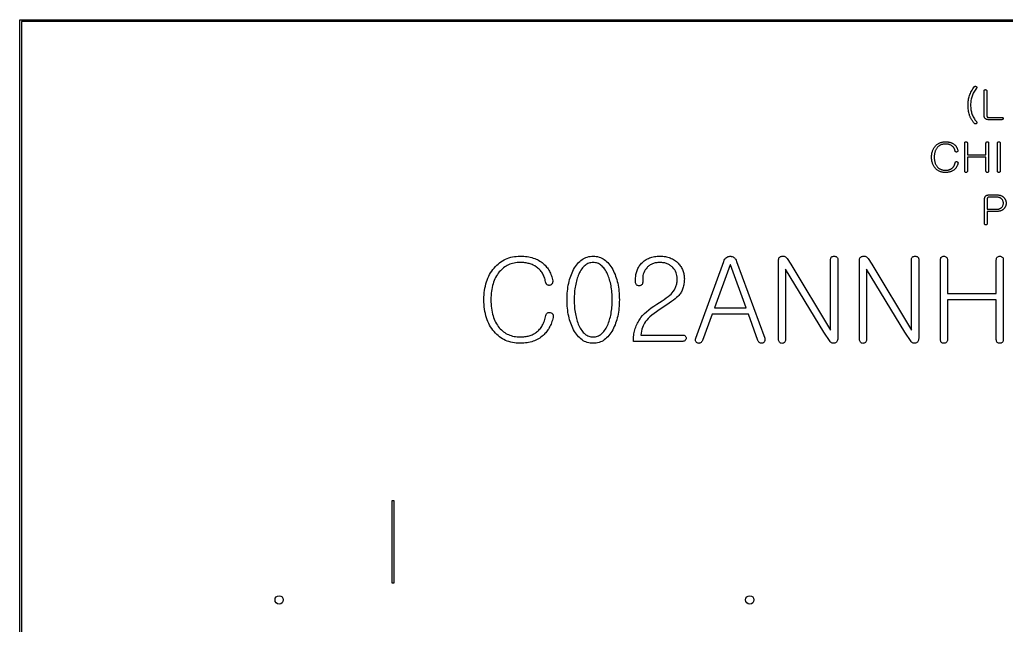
# Model space of a CAD drawing. Extents: x -145 to 145, y -175 to 185.
# Drawn here: x -145.1 to -25.9, y 111.9 to 185.1 of the extents above; entities that cross this region are included whole.
import ezdxf

# ---------------------------------------------------------------- set-up
doc = ezdxf.new("R2010")
doc.units = 0
doc.layers.add('screen_exp-1p', color=7, linetype='CONTINUOUS')

msp = doc.modelspace()

# ---------------------------------------------------------------- linework, layer by layer
at = {"layer": 'screen_exp-1p'}
for points in [[(-145.1, 185.1), (145.1, 185.1), (145.1, -175.1), (-145.1, -175.1), (-145.1, 185.1)], [(-144.9, 0.1), (-134.9, 0.1), (-134.9, -0.1), (-144.9, -0.1), (-144.9, -174.9), (144.9, -174.9), (144.9, -0.1), (134.9, -0.1), (134.9, 0.1), (144.9, 0.1), (144.9, 184.9), (-144.9, 184.9), (-144.9, 0.1)], [(-29.738482, 176.998042), (-29.716027, 177.02363), (-29.690317, 177.042595), (-29.661353, 177.054937), (-29.64565, 177.058625), (-29.629134, 177.060657), (-29.598543, 177.060958), (-29.569254, 177.057044), (-29.541266, 177.048917), (-29.51458, 177.036574), (-29.48887, 177.018512), (-29.469018, 176.998042), (-29.455024, 176.975164), (-29.446888, 176.949877), (-29.443878, 176.935352), (-29.442658, 176.920677), (-29.443227, 176.905851), (-29.445587, 176.890875), (-29.455675, 176.860471), (-29.472923, 176.829465), (-29.563314, 176.70273), (-29.647034, 176.577802), (-29.724081, 176.45468), (-29.794458, 176.333365), (-29.858162, 176.213855), (-29.915196, 176.096152), (-29.965557, 175.980255), (-30.009248, 175.866164), (-30.049521, 175.744096), (-30.084424, 175.618716), (-30.113958, 175.490025), (-30.138122, 175.358023), (-30.156916, 175.222709), (-30.17034, 175.084084), (-30.178395, 174.942148), (-30.18108, 174.7969), (-30.178639, 174.646234), (-30.171317, 174.500083), (-30.159113, 174.358448), (-30.142027, 174.221328), (-30.12006, 174.088723), (-30.093211, 173.960634), (-30.061481, 173.837061), (-30.024869, 173.718003), (-29.979877, 173.596085), (-29.928213, 173.475974), (-29.869878, 173.357668), (-29.804872, 173.241169), (-29.733194, 173.126476), (-29.654844, 173.013589), (-29.569823, 172.902509), (-29.478131, 172.793234), (-29.455675, 172.763432), (-29.44038, 172.731824), (-29.435417, 172.715342), (-29.432244, 172.698409), (-29.43086, 172.681025), (-29.431267, 172.663189), (-29.4368, 172.633086), (-29.44819, 172.605391), (-29.465438, 172.580104), (-29.488545, 172.557226), (-29.515556, 172.538562), (-29.54452, 172.525918), (-29.575437, 172.519296), (-29.591628, 172.518242), (-29.608306, 172.518694), (-29.626287, 172.520801), (-29.643779, 172.524714), (-29.660783, 172.530434), (-29.677299, 172.53796), (-29.708867, 172.55843), (-29.738482, 172.586125), (-29.787786, 172.640367), (-29.835463, 172.695926), (-29.881513, 172.752802), (-29.925935, 172.810995), (-29.968731, 172.870505), (-30.009899, 172.931333), (-30.049439, 172.993477), (-30.087353, 173.056938), (-30.12364, 173.121716), (-30.158299, 173.187811), (-30.191331, 173.255224), (-30.222736, 173.323953), (-30.252514, 173.393999), (-30.280664, 173.465362), (-30.307188, 173.538043), (-30.332084, 173.61204), (-30.371136, 173.747504), (-30.404982, 173.886581), (-30.433621, 174.02927), (-30.457052, 174.175571), (-30.475277, 174.325485), (-30.488295, 174.479011), (-30.496105, 174.636149), (-30.498709, 174.7969), (-30.495942, 174.94734), (-30.487644, 175.095222), (-30.473813, 175.240545), (-30.454449, 175.383309), (-30.429553, 175.523515), (-30.399124, 175.661161), (-30.363163, 175.796249), (-30.32167, 175.928778), (-30.272691, 176.06349), (-30.216878, 176.197901), (-30.154231, 176.33201), (-30.08475, 176.465819), (-30.008434, 176.599326), (-29.925284, 176.732532), (-29.8353, 176.865438), (-29.738482, 176.998042)], [(-28.555986, 176.492309), (-28.553057, 176.528734), (-28.54427, 176.560944), (-28.529625, 176.58894), (-28.509123, 176.612722), (-28.484389, 176.62958), (-28.457052, 176.641621), (-28.427112, 176.648846), (-28.394568, 176.651254), (-28.364302, 176.648846), (-28.335989, 176.641621), (-28.309628, 176.62958), (-28.28522, 176.612722), (-28.26244, 176.58894), (-28.246168, 176.560944), (-28.240472, 176.545366), (-28.236404, 176.528734), (-28.233964, 176.511049), (-28.23315, 176.492309), (-28.23315, 173.506077), (-28.232336, 173.484854), (-28.229896, 173.464535), (-28.225828, 173.445118), (-28.220132, 173.426605), (-28.203861, 173.392287), (-28.18108, 173.361582), (-28.164645, 173.345778), (-28.146583, 173.332081), (-28.126894, 173.320491), (-28.105578, 173.311008), (-28.082634, 173.303633), (-28.058064, 173.298365), (-28.031866, 173.295204), (-28.004041, 173.294151), (-26.400275, 173.294151), (-26.363175, 173.291742), (-26.32998, 173.284518), (-26.300691, 173.272476), (-26.275306, 173.255619), (-26.257082, 173.235149), (-26.244064, 173.21227), (-26.236254, 173.186984), (-26.23365, 173.159289), (-26.236254, 173.133701), (-26.244064, 173.109919), (-26.257082, 173.087944), (-26.275306, 173.067775), (-26.300691, 173.04881), (-26.32998, 173.035264), (-26.363175, 173.027136), (-26.400275, 173.024426), (-28.061318, 173.024426), (-28.119572, 173.026684), (-28.174571, 173.033457), (-28.226316, 173.044746), (-28.274806, 173.06055), (-28.320042, 173.08087), (-28.362024, 173.105705), (-28.400751, 173.135056), (-28.436224, 173.168922), (-28.464293, 173.202336), (-28.48862, 173.237557), (-28.509204, 173.274584), (-28.526046, 173.313417), (-28.539145, 173.354056), (-28.548501, 173.396501), (-28.554115, 173.440753), (-28.555986, 173.486811), (-28.555986, 176.492309)], [(-33.228418, 170.351254), (-33.146163, 170.350031), (-33.066024, 170.346362), (-32.988, 170.340247), (-32.912091, 170.331687), (-32.838297, 170.32068), (-32.766619, 170.307228), (-32.697057, 170.29133), (-32.629609, 170.272986), (-32.564277, 170.252196), (-32.501061, 170.22896), (-32.43996, 170.203278), (-32.380974, 170.175151), (-32.324103, 170.144577), (-32.269348, 170.111558), (-32.216708, 170.076092), (-32.166184, 170.038181), (-32.124832, 170.00313), (-32.085393, 169.966611), (-32.047866, 169.928625), (-32.012251, 169.889171), (-31.978547, 169.848249), (-31.946756, 169.80586), (-31.916877, 169.762004), (-31.888909, 169.71668), (-31.862854, 169.669888), (-31.83871, 169.621629), (-31.816479, 169.571902), (-31.796159, 169.520708), (-31.777751, 169.468046), (-31.761256, 169.413917), (-31.746672, 169.35832), (-31.734, 169.301256), (-31.73221, 169.284549), (-31.732047, 169.268143), (-31.736604, 169.236233), (-31.747668, 169.205528), (-31.765242, 169.176027), (-31.785419, 169.154052), (-31.809502, 169.136291), (-31.83749, 169.122744), (-31.869383, 169.113412), (-31.899974, 169.109198), (-31.914782, 169.109349), (-31.929264, 169.111004), (-31.957251, 169.118831), (-31.983938, 169.132678), (-31.998826, 169.143064), (-32.012251, 169.154955), (-32.024211, 169.168351), (-32.034706, 169.183252), (-32.043737, 169.199658), (-32.051303, 169.217569), (-32.062043, 169.257908), (-32.074044, 169.309478), (-32.087915, 169.35943), (-32.103659, 169.407765), (-32.121273, 169.454481), (-32.140759, 169.499579), (-32.162116, 169.54306), (-32.185344, 169.584922), (-32.210443, 169.625166), (-32.237414, 169.663792), (-32.266256, 169.7008), (-32.29697, 169.73619), (-32.329554, 169.769962), (-32.36401, 169.802116), (-32.400337, 169.832652), (-32.438536, 169.86157), (-32.478605, 169.88887), (-32.555246, 169.934024), (-32.636769, 169.973158), (-32.679361, 169.990468), (-32.723173, 170.006272), (-32.768206, 170.020571), (-32.814459, 170.033365), (-32.861932, 170.044653), (-32.910626, 170.054437), (-32.960541, 170.062715), (-33.011675, 170.069488), (-33.06403, 170.074757), (-33.117606, 170.078519), (-33.172402, 170.080777), (-33.228418, 170.08153), (-33.301744, 170.079968), (-33.37332, 170.075283), (-33.443147, 170.067475), (-33.511225, 170.056544), (-33.577554, 170.04249), (-33.642133, 170.025312), (-33.704963, 170.005011), (-33.766044, 169.981587), (-33.825376, 169.95504), (-33.882958, 169.92537), (-33.938791, 169.892576), (-33.992875, 169.856659), (-34.04521, 169.817619), (-34.095796, 169.775456), (-34.144632, 169.73017), (-34.191719, 169.68176), (-34.238379, 169.626897), (-34.282028, 169.569475), (-34.322667, 169.509495), (-34.360296, 169.446955), (-34.394915, 169.381857), (-34.426523, 169.3142), (-34.455121, 169.243985), (-34.480709, 169.17121), (-34.503286, 169.095877), (-34.522853, 169.017985), (-34.53941, 168.937535), (-34.552957, 168.854525), (-34.563493, 168.768957), (-34.571018, 168.68083), (-34.575534, 168.590144), (-34.577039, 168.4969), (-34.575534, 168.40136), (-34.571018, 168.308605), (-34.563493, 168.218634), (-34.552957, 168.131448), (-34.53941, 168.047046), (-34.522853, 167.965429), (-34.503286, 167.886596), (-34.480709, 167.810548), (-34.455121, 167.737285), (-34.426523, 167.666806), (-34.394915, 167.599111), (-34.360296, 167.534201), (-34.322667, 167.472076), (-34.282028, 167.412735), (-34.238379, 167.356179), (-34.191719, 167.302407), (-34.145852, 167.255164), (-34.098074, 167.210969), (-34.048383, 167.169821), (-33.996781, 167.131722), (-33.943266, 167.096671), (-33.88784, 167.064667), (-33.830501, 167.035712), (-33.771251, 167.009804), (-33.710089, 166.986945), (-33.647014, 166.967133), (-33.582028, 166.950369), (-33.51513, 166.936654), (-33.44632, 166.925986), (-33.375598, 166.918366), (-33.302964, 166.913794), (-33.228418, 166.91227), (-33.171812, 166.913042), (-33.116548, 166.915356), (-33.062627, 166.919213), (-33.010048, 166.924612), (-32.958812, 166.931555), (-32.908918, 166.94004), (-32.860366, 166.950068), (-32.813157, 166.961639), (-32.767291, 166.974753), (-32.722766, 166.989409), (-32.679585, 167.005609), (-32.637745, 167.023351), (-32.597249, 167.042636), (-32.558094, 167.063463), (-32.520282, 167.085834), (-32.483813, 167.109747), (-32.444272, 167.139079), (-32.406358, 167.17048), (-32.370071, 167.203951), (-32.335412, 167.239491), (-32.30238, 167.277102), (-32.270975, 167.316781), (-32.241197, 167.358531), (-32.213047, 167.402349), (-32.186524, 167.448238), (-32.161627, 167.496196), (-32.138359, 167.546224), (-32.116717, 167.598321), (-32.096702, 167.652488), (-32.078315, 167.708724), (-32.061555, 167.76703), (-32.046422, 167.827406), (-32.035682, 167.863229), (-32.019085, 167.893633), (-31.99663, 167.918618), (-31.968316, 167.938185), (-31.939027, 167.949926), (-31.908436, 167.956247), (-31.876543, 167.95715), (-31.843348, 167.952635), (-31.809177, 167.943002), (-31.779562, 167.928552), (-31.754503, 167.909286), (-31.734, 167.885204), (-31.724562, 167.870303), (-31.717077, 167.854499), (-31.711545, 167.837791), (-31.707965, 167.820181), (-31.706338, 167.801668), (-31.706663, 167.782251), (-31.708941, 167.761932), (-31.713172, 167.740709), (-31.729607, 167.681293), (-31.747668, 167.623457), (-31.767358, 167.567202), (-31.788674, 167.512527), (-31.811617, 167.459433), (-31.836188, 167.407919), (-31.862386, 167.357985), (-31.890211, 167.309632), (-31.919663, 167.262859), (-31.950743, 167.217667), (-31.983449, 167.174055), (-32.017783, 167.132023), (-32.053744, 167.091572), (-32.091333, 167.052701), (-32.130548, 167.015411), (-32.171391, 166.979701), (-32.221895, 166.938874), (-32.274474, 166.90068), (-32.329127, 166.865121), (-32.385855, 166.832196), (-32.444658, 166.801904), (-32.505536, 166.774247), (-32.568488, 166.749224), (-32.633515, 166.726835), (-32.700616, 166.70708), (-32.769792, 166.689958), (-32.841043, 166.675471), (-32.914369, 166.663618), (-32.989769, 166.654399), (-33.067244, 166.647814), (-33.146794, 166.643863), (-33.228418, 166.642546), (-33.320985, 166.644484), (-33.411234, 166.650297), (-33.499163, 166.659987), (-33.584774, 166.673552), (-33.668066, 166.690993), (-33.74904, 166.71231), (-33.827694, 166.737503), (-33.90403, 166.766571), (-33.978047, 166.799515), (-34.049746, 166.836335), (-34.119125, 166.877031), (-34.186186, 166.921602), (-34.250928, 166.970049), (-34.313352, 167.022372), (-34.373456, 167.078571), (-34.431242, 167.138646), (-34.487991, 167.202653), (-34.541078, 167.269444), (-34.590504, 167.33902), (-34.636269, 167.41138), (-34.678373, 167.486525), (-34.716815, 167.564455), (-34.751597, 167.645169), (-34.782717, 167.728668), (-34.810176, 167.814951), (-34.833974, 167.904018), (-34.85411, 167.995871), (-34.870585, 168.090507), (-34.8834, 168.187929), (-34.892553, 168.288135), (-34.898044, 168.391125), (-34.899875, 168.4969), (-34.898044, 168.60038), (-34.892553, 168.7013), (-34.8834, 168.799662), (-34.870585, 168.895466), (-34.85411, 168.98871), (-34.833974, 169.079396), (-34.810176, 169.167523), (-34.782717, 169.253091), (-34.751597, 169.3361), (-34.716815, 169.416551), (-34.678373, 169.494443), (-34.636269, 169.569776), (-34.590504, 169.642551), (-34.541078, 169.712766), (-34.487991, 169.780423), (-34.431242, 169.845521), (-34.372846, 169.906762), (-34.312213, 169.964052), (-34.249342, 170.017391), (-34.184234, 170.066779), (-34.116888, 170.112216), (-34.047305, 170.153702), (-33.975485, 170.191237), (-33.901427, 170.224821), (-33.825132, 170.254453), (-33.746599, 170.280135), (-33.665829, 170.301866), (-33.582822, 170.319646), (-33.497577, 170.333474), (-33.410095, 170.343352), (-33.320375, 170.349278), (-33.228418, 170.351254)], [(-30.900043, 170.192309), (-30.897114, 170.228734), (-30.888327, 170.260944), (-30.873682, 170.28894), (-30.85318, 170.312722), (-30.828446, 170.32958), (-30.801109, 170.341621), (-30.771169, 170.348846), (-30.738625, 170.351254), (-30.708359, 170.348846), (-30.680046, 170.341621), (-30.653685, 170.32958), (-30.629277, 170.312722), (-30.606497, 170.28894), (-30.590225, 170.260944), (-30.584529, 170.245366), (-30.580461, 170.228734), (-30.578021, 170.211049), (-30.577207, 170.192309), (-30.577207, 168.761808), (-28.32777, 168.761808), (-28.32777, 170.192309), (-28.324841, 170.228734), (-28.316054, 170.260944), (-28.301409, 170.28894), (-28.280906, 170.312722), (-28.256173, 170.32958), (-28.228836, 170.341621), (-28.198896, 170.348846), (-28.166352, 170.351254), (-28.136086, 170.348846), (-28.107772, 170.341621), (-28.081412, 170.32958), (-28.057004, 170.312722), (-28.034223, 170.28894), (-28.017951, 170.260944), (-28.012256, 170.245366), (-28.008188, 170.228734), (-28.005747, 170.211049), (-28.004934, 170.192309), (-28.004934, 166.796674), (-28.005747, 166.779064), (-28.008188, 166.762356), (-28.017951, 166.731651), (-28.034223, 166.704558), (-28.057004, 166.681078), (-28.081412, 166.66422), (-28.107772, 166.652179), (-28.136086, 166.644954), (-28.166352, 166.642546), (-28.198896, 166.644954), (-28.228836, 166.652179), (-28.256173, 166.66422), (-28.280906, 166.681078), (-28.301409, 166.704558), (-28.316054, 166.731651), (-28.324841, 166.762356), (-28.32777, 166.796674), (-28.32777, 168.492083), (-30.577207, 168.492083), (-30.577207, 166.796674), (-30.578021, 166.779064), (-30.580461, 166.762356), (-30.590225, 166.731651), (-30.606497, 166.704558), (-30.629277, 166.681078), (-30.653685, 166.66422), (-30.680046, 166.652179), (-30.708359, 166.644954), (-30.738625, 166.642546), (-30.771169, 166.644954), (-30.801109, 166.652179), (-30.828446, 166.66422), (-30.85318, 166.681078), (-30.873682, 166.704558), (-30.888327, 166.731651), (-30.897114, 166.762356), (-30.900043, 166.796674), (-30.900043, 170.192309)], [(-26.941559, 170.192309), (-26.93863, 170.228734), (-26.929843, 170.260944), (-26.915198, 170.28894), (-26.894695, 170.312722), (-26.869962, 170.32958), (-26.842625, 170.341621), (-26.812685, 170.348846), (-26.780141, 170.351254), (-26.749875, 170.348846), (-26.721562, 170.341621), (-26.695201, 170.32958), (-26.670793, 170.312722), (-26.648012, 170.28894), (-26.63174, 170.260944), (-26.626045, 170.245366), (-26.621977, 170.228734), (-26.619536, 170.211049), (-26.618723, 170.192309), (-26.618723, 166.796674), (-26.619536, 166.779064), (-26.621977, 166.762356), (-26.63174, 166.731651), (-26.648012, 166.704558), (-26.670793, 166.681078), (-26.695201, 166.66422), (-26.721562, 166.652179), (-26.749875, 166.644954), (-26.780141, 166.642546), (-26.812685, 166.644954), (-26.842625, 166.652179), (-26.869962, 166.66422), (-26.894695, 166.681078), (-26.915198, 166.704558), (-26.929843, 166.731651), (-26.93863, 166.762356), (-26.941559, 166.796674), (-26.941559, 170.192309)], [(-26.969133, 163.928954), (-26.906811, 163.92775), (-26.846117, 163.924138), (-26.787049, 163.918117), (-26.729609, 163.909688), (-26.673797, 163.898851), (-26.619611, 163.885606), (-26.567052, 163.869952), (-26.516121, 163.85189), (-26.466817, 163.83142), (-26.41914, 163.808542), (-26.37309, 163.783255), (-26.328668, 163.75556), (-26.285873, 163.725457), (-26.244705, 163.692946), (-26.205164, 163.658026), (-26.16725, 163.620698), (-26.134462, 163.58527), (-26.103789, 163.548827), (-26.075232, 163.511367), (-26.04879, 163.472892), (-26.024463, 163.4334), (-26.002252, 163.392893), (-25.982156, 163.351369), (-25.964176, 163.308829), (-25.948311, 163.265274), (-25.934561, 163.220703), (-25.922926, 163.175115), (-25.913407, 163.128512), (-25.906003, 163.080892), (-25.900715, 163.032257), (-25.897542, 162.982605), (-25.896484, 162.931938), (-25.897542, 162.882437), (-25.900715, 162.833877), (-25.906003, 162.786258), (-25.913407, 162.739579), (-25.922926, 162.693841), (-25.934561, 162.649044), (-25.948311, 162.605187), (-25.964176, 162.562271), (-25.982156, 162.520296), (-26.002252, 162.479262), (-26.024463, 162.439168), (-26.04879, 162.400015), (-26.075232, 162.361803), (-26.103789, 162.324532), (-26.134462, 162.288201), (-26.16725, 162.252811), (-26.205164, 162.2149), (-26.244705, 162.179435), (-26.285873, 162.146415), (-26.328668, 162.115842), (-26.37309, 162.087714), (-26.41914, 162.062032), (-26.466817, 162.038796), (-26.516121, 162.018006), (-26.567052, 161.999662), (-26.619611, 161.983764), (-26.673797, 161.970312), (-26.729609, 161.959305), (-26.787049, 161.950745), (-26.846117, 161.94463), (-26.906811, 161.940961), (-26.969133, 161.939738), (-28.177164, 161.939738), (-28.177164, 160.456255), (-28.177978, 160.438645), (-28.180418, 160.421937), (-28.190182, 160.391232), (-28.206454, 160.364139), (-28.229234, 160.340659), (-28.253642, 160.323801), (-28.280003, 160.31176), (-28.308316, 160.304535), (-28.338582, 160.302127), (-28.371126, 160.304535), (-28.401066, 160.31176), (-28.428403, 160.323801), (-28.453137, 160.340659), (-28.473639, 160.364139), (-28.488284, 160.391232), (-28.497071, 160.421937), (-28.5, 160.456255), (-28.5, 163.461753), (-28.498129, 163.50894), (-28.492515, 163.55417), (-28.483159, 163.597443), (-28.47006, 163.63876), (-28.453218, 163.67812), (-28.432634, 163.715523), (-28.408307, 163.75097), (-28.380238, 163.784459), (-28.344765, 163.818325), (-28.306038, 163.847676), (-28.264056, 163.872511), (-28.21882, 163.892831), (-28.17033, 163.908635), (-28.118585, 163.919923), (-28.063586, 163.926697), (-28.005332, 163.928954), (-26.969133, 163.928954)], [(-27.010789, 162.204646), (-26.965167, 162.20553), (-26.920724, 162.208183), (-26.877461, 162.212604), (-26.835377, 162.218794), (-26.794474, 162.226753), (-26.75475, 162.23648), (-26.716205, 162.247976), (-26.678841, 162.26124), (-26.642656, 162.276273), (-26.607651, 162.293074), (-26.573826, 162.311644), (-26.54118, 162.331982), (-26.509714, 162.354089), (-26.479428, 162.377965), (-26.450321, 162.403609), (-26.422395, 162.431022), (-26.376019, 162.484078), (-26.335828, 162.539694), (-26.301819, 162.597868), (-26.273994, 162.658601), (-26.252352, 162.721893), (-26.236894, 162.787744), (-26.227619, 162.856153), (-26.2253, 162.891318), (-26.224527, 162.927122), (-26.2253, 162.964092), (-26.227619, 163.000347), (-26.236894, 163.070714), (-26.252352, 163.13822), (-26.273994, 163.202866), (-26.301819, 163.264653), (-26.335828, 163.32358), (-26.376019, 163.379647), (-26.422395, 163.432854), (-26.450321, 163.460267), (-26.479428, 163.485911), (-26.509714, 163.509787), (-26.54118, 163.531894), (-26.573826, 163.552232), (-26.607651, 163.570802), (-26.642656, 163.587603), (-26.678841, 163.602636), (-26.716205, 163.6159), (-26.75475, 163.627396), (-26.794474, 163.637123), (-26.835377, 163.645082), (-26.877461, 163.651272), (-26.920724, 163.655693), (-26.965167, 163.658346), (-27.010789, 163.65923), (-27.948055, 163.65923), (-27.97588, 163.658177), (-28.002078, 163.655016), (-28.026648, 163.649748), (-28.049592, 163.642372), (-28.070908, 163.63289), (-28.090597, 163.6213), (-28.108659, 163.607603), (-28.125094, 163.591799), (-28.147875, 163.560793), (-28.164146, 163.525572), (-28.169842, 163.506381), (-28.17391, 163.486137), (-28.17635, 163.464839), (-28.177164, 163.442487), (-28.177164, 162.204646), (-27.010789, 162.204646)], [(-84.61223, 156.530704), (-84.396312, 156.527233), (-84.185945, 156.516822), (-83.981132, 156.499469), (-83.781872, 156.475176), (-83.588164, 156.443941), (-83.400009, 156.405765), (-83.217407, 156.360649), (-83.040358, 156.308591), (-82.868862, 156.249593), (-82.702918, 156.183653), (-82.542527, 156.110772), (-82.387689, 156.030951), (-82.238404, 155.944188), (-82.094672, 155.850484), (-81.956492, 155.74984), (-81.823865, 155.642254), (-81.715318, 155.542784), (-81.611791, 155.439149), (-81.513282, 155.33135), (-81.419792, 155.219386), (-81.33132, 155.103258), (-81.247868, 154.982964), (-81.169434, 154.858507), (-81.09602, 154.729884), (-81.027624, 154.597098), (-80.964247, 154.460146), (-80.90589, 154.31903), (-80.852551, 154.173749), (-80.80423, 154.024304), (-80.760929, 153.870694), (-80.722647, 153.712919), (-80.689383, 153.55098), (-80.684685, 153.503568), (-80.684258, 153.457009), (-80.696218, 153.366456), (-80.725263, 153.279319), (-80.771394, 153.1956), (-80.824359, 153.133238), (-80.887576, 153.082835), (-80.961044, 153.044393), (-81.044763, 153.01791), (-81.125065, 153.00595), (-81.163935, 153.006377), (-81.20195, 153.011076), (-81.275418, 153.033287), (-81.345469, 153.072584), (-81.384553, 153.102057), (-81.419792, 153.135801), (-81.451186, 153.173816), (-81.478737, 153.216103), (-81.502443, 153.262661), (-81.522305, 153.313491), (-81.550496, 153.427964), (-81.581998, 153.574313), (-81.618411, 153.716069), (-81.659737, 153.853234), (-81.705975, 153.985808), (-81.757125, 154.113789), (-81.813187, 154.237179), (-81.874161, 154.355977), (-81.940047, 154.470184), (-82.010845, 154.579798), (-82.086556, 154.684821), (-82.167178, 154.785252), (-82.252713, 154.881092), (-82.34316, 154.972339), (-82.438519, 155.058995), (-82.53879, 155.141059), (-82.643973, 155.218532), (-82.845155, 155.346674), (-83.059152, 155.45773), (-83.170956, 155.506851), (-83.285963, 155.5517), (-83.404174, 155.592279), (-83.525588, 155.628586), (-83.650206, 155.660621), (-83.778027, 155.688385), (-83.909052, 155.711878), (-84.043281, 155.731099), (-84.180713, 155.746049), (-84.321349, 155.756727), (-84.465188, 155.763134), (-84.61223, 155.76527), (-84.80471, 155.760839), (-84.992598, 155.747544), (-85.175894, 155.725386), (-85.354599, 155.694365), (-85.528711, 155.654481), (-85.698232, 155.605734), (-85.863161, 155.548123), (-86.023499, 155.48165), (-86.179244, 155.406313), (-86.330398, 155.322113), (-86.47696, 155.22905), (-86.618931, 155.127124), (-86.75631, 155.016335), (-86.889096, 154.896682), (-87.017292, 154.768167), (-87.140895, 154.630788), (-87.263377, 154.475096), (-87.377957, 154.312142), (-87.484635, 154.141927), (-87.583411, 153.964451), (-87.674285, 153.779713), (-87.757257, 153.587714), (-87.832327, 153.388454), (-87.899494, 153.181932), (-87.95876, 152.968149), (-88.010123, 152.747104), (-88.053585, 152.518798), (-88.089144, 152.283231), (-88.116802, 152.040402), (-88.136557, 151.790312), (-88.14841, 151.532961), (-88.152361, 151.268348), (-88.14841, 150.997221), (-88.136557, 150.733996), (-88.116802, 150.478674), (-88.089144, 150.231254), (-88.053585, 149.991735), (-88.010123, 149.760119), (-87.95876, 149.536405), (-87.899494, 149.320593), (-87.832327, 149.112683), (-87.757257, 148.912675), (-87.674285, 148.720569), (-87.583411, 148.536365), (-87.484635, 148.360063), (-87.377957, 148.191663), (-87.263377, 148.031166), (-87.140895, 147.87857), (-87.020495, 147.744502), (-86.895076, 147.619083), (-86.764639, 147.502314), (-86.629182, 147.394194), (-86.488707, 147.294724), (-86.343212, 147.203904), (-86.192699, 147.121733), (-86.037167, 147.048212), (-85.876616, 146.98334), (-85.711046, 146.927118), (-85.540458, 146.879545), (-85.36485, 146.840622), (-85.184223, 146.810348), (-84.998578, 146.788725), (-84.807914, 146.77575), (-84.61223, 146.771425), (-84.463639, 146.773614), (-84.318572, 146.780182), (-84.177029, 146.791127), (-84.03901, 146.806451), (-83.904514, 146.826153), (-83.773543, 146.850233), (-83.646095, 146.878691), (-83.522171, 146.911527), (-83.401771, 146.948742), (-83.284895, 146.990334), (-83.171543, 147.036305), (-83.061715, 147.086654), (-82.955411, 147.141381), (-82.85263, 147.200487), (-82.753374, 147.26397), (-82.657641, 147.331832), (-82.553846, 147.415071), (-82.454323, 147.504183), (-82.359071, 147.599168), (-82.26809, 147.700026), (-82.181381, 147.806758), (-82.098943, 147.919362), (-82.020776, 148.03784), (-81.946881, 148.162191), (-81.877258, 148.292415), (-81.811905, 148.428512), (-81.750824, 148.570483), (-81.694015, 148.718326), (-81.641477, 148.872043), (-81.59321, 149.031633), (-81.549215, 149.197096), (-81.509491, 149.368432), (-81.4813, 149.470091), (-81.437731, 149.556373), (-81.378786, 149.627279), (-81.304464, 149.682807), (-81.227579, 149.716124), (-81.147277, 149.734063), (-81.063557, 149.736626), (-80.976421, 149.723812), (-80.886722, 149.696475), (-80.808982, 149.65547), (-80.743203, 149.600796), (-80.689383, 149.532454), (-80.664609, 149.490167), (-80.644961, 149.445317), (-80.630438, 149.397905), (-80.621041, 149.34793), (-80.61677, 149.295391), (-80.617624, 149.24029), (-80.623604, 149.182627), (-80.63471, 149.1224), (-80.677851, 148.953787), (-80.725263, 148.789658), (-80.776947, 148.630015), (-80.832902, 148.474857), (-80.893129, 148.324183), (-80.957627, 148.177995), (-81.026396, 148.036292), (-81.099437, 147.899073), (-81.176749, 147.76634), (-81.258333, 147.638091), (-81.344188, 147.514327), (-81.434314, 147.395049), (-81.528712, 147.280255), (-81.627381, 147.169946), (-81.730322, 147.064123), (-81.837534, 146.962784), (-81.970107, 146.846922), (-82.108126, 146.738536), (-82.251592, 146.637624), (-82.400503, 146.544187), (-82.554861, 146.458225), (-82.714664, 146.379739), (-82.879914, 146.308727), (-83.050609, 146.24519), (-83.226751, 146.189128), (-83.408338, 146.140541), (-83.595372, 146.099428), (-83.787852, 146.065791), (-83.985777, 146.039629), (-84.189149, 146.020942), (-84.397967, 146.009729), (-84.61223, 146.005992), (-84.855219, 146.011491), (-85.092121, 146.027989), (-85.322937, 146.055487), (-85.547666, 146.093982), (-85.766307, 146.143477), (-85.978863, 146.203971), (-86.185331, 146.275463), (-86.385713, 146.357955), (-86.580008, 146.451445), (-86.768216, 146.555934), (-86.950338, 146.671421), (-87.126372, 146.797908), (-87.29632, 146.935393), (-87.460182, 147.083878), (-87.617956, 147.243361), (-87.769644, 147.413843), (-87.918609, 147.595484), (-88.057963, 147.785027), (-88.187707, 147.982472), (-88.30784, 148.187819), (-88.418362, 148.401069), (-88.519274, 148.62222), (-88.610575, 148.851273), (-88.692265, 149.088229), (-88.764345, 149.333086), (-88.826814, 149.585846), (-88.879672, 149.846508), (-88.92292, 150.115072), (-88.956557, 150.391538), (-88.980584, 150.675906), (-88.995, 150.968176), (-88.999805, 151.268348), (-88.995, 151.562006), (-88.980584, 151.848403), (-88.956557, 152.127538), (-88.92292, 152.399413), (-88.879672, 152.664025), (-88.826814, 152.921377), (-88.764345, 153.171467), (-88.692265, 153.414295), (-88.610575, 153.649863), (-88.519274, 153.878169), (-88.418362, 154.099213), (-88.30784, 154.312997), (-88.187707, 154.519518), (-88.057963, 154.718779), (-87.918609, 154.910778), (-87.769644, 155.095516), (-87.616354, 155.269308), (-87.457192, 155.431888), (-87.292156, 155.583255), (-87.121247, 155.72341), (-86.944464, 155.852353), (-86.761809, 155.970083), (-86.57328, 156.076601), (-86.378879, 156.171907), (-86.178604, 156.256), (-85.972456, 156.32888), (-85.760434, 156.390549), (-85.54254, 156.441004), (-85.318772, 156.480248), (-85.089132, 156.508279), (-84.853618, 156.525097), (-84.61223, 156.530704)], [(-75.793892, 156.530704), (-75.610062, 156.52435), (-75.431037, 156.505289), (-75.256817, 156.47352), (-75.087403, 156.429045), (-74.922794, 156.371861), (-74.762991, 156.301971), (-74.607993, 156.219373), (-74.4578, 156.124067), (-74.312412, 156.016054), (-74.17183, 155.895334), (-74.036053, 155.761906), (-73.905082, 155.615771), (-73.778915, 155.456929), (-73.657555, 155.285379), (-73.540999, 155.101122), (-73.429249, 154.904157), (-73.333249, 154.716964), (-73.243443, 154.52443), (-73.15983, 154.326558), (-73.082411, 154.123347), (-73.011186, 153.914796), (-72.946154, 153.700906), (-72.887316, 153.481677), (-72.834671, 153.257108), (-72.788219, 153.027201), (-72.747961, 152.791954), (-72.713897, 152.551367), (-72.686026, 152.305442), (-72.664349, 152.054177), (-72.648865, 151.797573), (-72.639575, 151.53563), (-72.636478, 151.268348), (-72.639575, 151.00272), (-72.648865, 150.742326), (-72.664349, 150.487163), (-72.686026, 150.237234), (-72.713897, 149.992536), (-72.747961, 149.753071), (-72.788219, 149.518839), (-72.834671, 149.289839), (-72.887316, 149.066071), (-72.946154, 148.847536), (-73.011186, 148.634233), (-73.082411, 148.426163), (-73.15983, 148.223325), (-73.243443, 148.02572), (-73.333249, 147.833347), (-73.429249, 147.646207), (-73.540999, 147.447587), (-73.657555, 147.261781), (-73.778915, 147.08879), (-73.905082, 146.928613), (-74.036053, 146.78125), (-74.17183, 146.646701), (-74.312412, 146.524966), (-74.4578, 146.416045), (-74.607993, 146.319939), (-74.762991, 146.236647), (-74.922794, 146.166169), (-75.087403, 146.108505), (-75.256817, 146.063656), (-75.431037, 146.03162), (-75.610062, 146.012399), (-75.793892, 146.005992), (-75.979377, 146.012399), (-76.15995, 146.03162), (-76.335611, 146.063656), (-76.50636, 146.108505), (-76.672197, 146.166169), (-76.833122, 146.236647), (-76.989134, 146.319939), (-77.140235, 146.416045), (-77.286423, 146.524966), (-77.427699, 146.646701), (-77.564064, 146.78125), (-77.695516, 146.928613), (-77.822056, 147.08879), (-77.943684, 147.261781), (-78.060399, 147.447587), (-78.172203, 147.646207), (-78.266548, 147.833347), (-78.354805, 148.02572), (-78.436976, 148.223325), (-78.51306, 148.426163), (-78.583058, 148.634233), (-78.646968, 148.847536), (-78.704792, 149.066071), (-78.75653, 149.289839), (-78.80218, 149.518839), (-78.841744, 149.753071), (-78.875221, 149.992536), (-78.902611, 150.237234), (-78.923915, 150.487163), (-78.939132, 150.742326), (-78.948262, 151.00272), (-78.951305, 151.268348), (-78.948262, 151.53563), (-78.939132, 151.797573), (-78.923915, 152.054177), (-78.902611, 152.305442), (-78.875221, 152.551367), (-78.841744, 152.791954), (-78.80218, 153.027201), (-78.75653, 153.257108), (-78.704792, 153.481677), (-78.646968, 153.700906), (-78.583058, 153.914796), (-78.51306, 154.123347), (-78.436976, 154.326558), (-78.354805, 154.52443), (-78.266548, 154.716964), (-78.172203, 154.904157), (-78.060399, 155.101122), (-77.943684, 155.285379), (-77.822056, 155.456929), (-77.695516, 155.615771), (-77.564064, 155.761906), (-77.427699, 155.895334), (-77.286423, 156.016054), (-77.140235, 156.124067), (-76.989134, 156.219373), (-76.833122, 156.301971), (-76.672197, 156.371861), (-76.50636, 156.429045), (-76.335611, 156.47352), (-76.15995, 156.505289), (-75.979377, 156.52435), (-75.793892, 156.530704)], [(-67.734055, 156.530704), (-67.563626, 156.52734), (-67.397469, 156.517249), (-67.235583, 156.50043), (-67.077969, 156.476884), (-66.924626, 156.446611), (-66.775554, 156.40961), (-66.630754, 156.365881), (-66.490225, 156.315425), (-66.353968, 156.258242), (-66.221982, 156.194332), (-66.094267, 156.123693), (-65.970824, 156.046328), (-65.851652, 155.962235), (-65.736751, 155.871414), (-65.626122, 155.773866), (-65.519765, 155.669591), (-65.430386, 155.572523), (-65.346773, 155.47268), (-65.268927, 155.370059), (-65.196847, 155.264663), (-65.130534, 155.15649), (-65.069987, 155.04554), (-65.015206, 154.931815), (-64.966192, 154.815312), (-64.922944, 154.696034), (-64.885463, 154.573979), (-64.853748, 154.449147), (-64.827799, 154.321539), (-64.807617, 154.191155), (-64.793201, 154.057994), (-64.784551, 153.922057), (-64.781668, 153.783344), (-64.784284, 153.631389), (-64.792133, 153.483065), (-64.805214, 153.338371), (-64.823528, 153.197309), (-64.847074, 153.059877), (-64.875852, 152.926075), (-64.909863, 152.795905), (-64.949107, 152.669365), (-64.993582, 152.546455), (-65.043291, 152.427177), (-65.098232, 152.311529), (-65.158405, 152.199511), (-65.223811, 152.091125), (-65.294449, 151.986369), (-65.370319, 151.885244), (-65.451422, 151.787749), (-65.571662, 151.65918), (-65.72052, 151.519506), (-65.897997, 151.368725), (-66.104091, 151.20684), (-66.338804, 151.033848), (-66.602136, 150.849751), (-66.894085, 150.654549), (-67.214653, 150.44824), (-67.488022, 150.256882), (-67.835927, 150.033915), (-68.155214, 149.816074), (-68.445882, 149.603359), (-68.707932, 149.395769), (-68.941364, 149.193305), (-69.146177, 148.995967), (-69.322372, 148.803754), (-69.469949, 148.616667), (-69.580364, 148.453927), (-69.679247, 148.280081), (-69.766597, 148.09513), (-69.842414, 147.899073), (-69.906699, 147.691911), (-69.95945, 147.473642), (-70.000669, 147.244269), (-70.030355, 147.003789), (-64.959358, 147.003789), (-64.874784, 146.996955), (-64.798754, 146.976452), (-64.731266, 146.942281), (-64.67232, 146.894441), (-64.624481, 146.836351), (-64.59031, 146.771425), (-64.569807, 146.699666), (-64.562973, 146.621072), (-64.569807, 146.548459), (-64.59031, 146.480971), (-64.624481, 146.418608), (-64.67232, 146.361372), (-64.731266, 146.307552), (-64.798754, 146.26911), (-64.874784, 146.246044), (-64.959358, 146.238356), (-70.932474, 146.238356), (-70.931246, 146.424748), (-70.924144, 146.608045), (-70.91117, 146.788244), (-70.892323, 146.965347), (-70.867602, 147.139352), (-70.837008, 147.310262), (-70.800541, 147.478074), (-70.758201, 147.64279), (-70.709987, 147.804408), (-70.655901, 147.96293), (-70.595941, 148.118356), (-70.530108, 148.270684), (-70.458402, 148.419916), (-70.380823, 148.566051), (-70.297371, 148.709089), (-70.208045, 148.849031), (-70.121336, 148.974877), (-70.028647, 149.099548), (-69.825329, 149.345367), (-69.598091, 149.586487), (-69.346933, 149.822908), (-69.071855, 150.054631), (-68.772857, 150.281656), (-68.44994, 150.503982), (-68.103103, 150.721609), (-67.775274, 150.928345), (-67.475208, 151.124829), (-67.202907, 151.311062), (-66.95837, 151.487043), (-66.741597, 151.652773), (-66.552587, 151.808252), (-66.391342, 151.953479), (-66.257861, 152.088455), (-66.113702, 152.267427), (-65.988764, 152.455795), (-65.933502, 152.553503), (-65.883047, 152.65356), (-65.837396, 152.755967), (-65.796551, 152.860723), (-65.760511, 152.967828), (-65.729276, 153.077283), (-65.702847, 153.189086), (-65.681223, 153.303239), (-65.664405, 153.419742), (-65.652391, 153.538593), (-65.645183, 153.659794), (-65.642781, 153.783344), (-65.64481, 153.884789), (-65.650896, 153.984099), (-65.675243, 154.176312), (-65.715822, 154.359982), (-65.772631, 154.535109), (-65.845672, 154.701693), (-65.934944, 154.859735), (-66.040447, 155.009234), (-66.162182, 155.15019), (-66.237198, 155.224672), (-66.315312, 155.294349), (-66.396521, 155.359221), (-66.480828, 155.419287), (-66.568231, 155.474548), (-66.658732, 155.525004), (-66.752328, 155.570655), (-66.849022, 155.6115), (-66.948813, 155.64754), (-67.0517, 155.678774), (-67.157684, 155.705204), (-67.266764, 155.726828), (-67.378942, 155.743646), (-67.494216, 155.755659), (-67.612587, 155.762867), (-67.734055, 155.76527), (-67.855469, 155.762867), (-67.97368, 155.755659), (-68.088687, 155.743646), (-68.200491, 155.726828), (-68.309091, 155.705204), (-68.414488, 155.678774), (-68.516681, 155.64754), (-68.61567, 155.6115), (-68.711456, 155.570655), (-68.804039, 155.525004), (-68.893418, 155.474548), (-68.979593, 155.419287), (-69.062565, 155.359221), (-69.142333, 155.294349), (-69.218898, 155.224672), (-69.292259, 155.15019), (-69.413994, 155.009234), (-69.519497, 154.859735), (-69.608769, 154.701693), (-69.68181, 154.535109), (-69.738619, 154.359982), (-69.779198, 154.176312), (-69.803545, 153.984099), (-69.809631, 153.884789), (-69.81166, 153.783344), (-69.81166, 153.386959), (-69.813796, 153.336983), (-69.820203, 153.289571), (-69.845831, 153.202434), (-69.888545, 153.125549), (-69.948345, 153.058916), (-70.01327, 153.005096), (-70.085029, 152.966654), (-70.163623, 152.943588), (-70.249051, 152.935899), (-70.334479, 152.943588), (-70.413072, 152.966654), (-70.484832, 153.005096), (-70.549757, 153.058916), (-70.603576, 153.133238), (-70.642019, 153.21952), (-70.665084, 153.317762), (-70.672773, 153.427964), (-70.672773, 153.783344), (-70.669943, 153.922057), (-70.661454, 154.057994), (-70.647305, 154.191155), (-70.627496, 154.321539), (-70.602028, 154.449147), (-70.5709, 154.573979), (-70.534113, 154.696034), (-70.491666, 154.815312), (-70.443559, 154.931815), (-70.389793, 155.04554), (-70.330367, 155.15649), (-70.265282, 155.264663), (-70.194537, 155.370059), (-70.118133, 155.47268), (-70.036068, 155.572523), (-69.948345, 155.669591), (-69.843589, 155.773866), (-69.734348, 155.871414), (-69.620622, 155.962235), (-69.502411, 156.046328), (-69.379716, 156.123693), (-69.252535, 156.194332), (-69.120869, 156.258242), (-68.984719, 156.315425), (-68.844083, 156.365881), (-68.698962, 156.40961), (-68.549357, 156.446611), (-68.395266, 156.476884), (-68.236691, 156.50043), (-68.07363, 156.517249), (-67.906085, 156.52734), (-67.734055, 156.530704)], [(-60.015929, 155.888286), (-59.954421, 156.036076), (-59.879245, 156.165072), (-59.836531, 156.222523), (-59.7904, 156.275274), (-59.740852, 156.323328), (-59.687886, 156.366682), (-59.581956, 156.432462), (-59.469191, 156.479447), (-59.410246, 156.495892), (-59.349592, 156.507638), (-59.28723, 156.514686), (-59.223159, 156.517035), (-59.165495, 156.514686), (-59.108685, 156.507638), (-58.997629, 156.479447), (-58.88999, 156.432462), (-58.785768, 156.366682), (-58.732803, 156.323328), (-58.683255, 156.275274), (-58.637124, 156.222523), (-58.59441, 156.165072), (-58.519233, 156.036076), (-58.457725, 155.888286), (-55.067948, 146.621072), (-55.043174, 146.520267), (-55.037834, 146.471146), (-55.037194, 146.42288), (-55.041252, 146.375467), (-55.050008, 146.328909), (-55.081616, 146.238356), (-55.121767, 146.169159), (-55.173878, 146.111922), (-55.237949, 146.066646), (-55.31398, 146.033329), (-55.395991, 146.01368), (-55.478001, 146.009409), (-55.560012, 146.020515), (-55.642023, 146.046997), (-55.718908, 146.101671), (-55.785542, 146.170013), (-55.841924, 146.252024), (-55.888055, 146.347703), (-57.036206, 149.532454), (-61.42378, 149.532454), (-62.585599, 146.347703), (-62.632584, 146.252024), (-62.69153, 146.170013), (-62.762435, 146.101671), (-62.8453, 146.046997), (-62.921331, 146.014535), (-62.99907, 145.999158), (-63.03858, 145.997876), (-63.078518, 146.000866), (-63.159674, 146.01966), (-63.236559, 146.053831), (-63.303193, 146.101671), (-63.359576, 146.163179), (-63.405707, 146.238356), (-63.423433, 146.280215), (-63.435606, 146.323783), (-63.442227, 146.36906), (-63.443295, 146.416045), (-63.43881, 146.464739), (-63.428772, 146.515142), (-63.392038, 146.621072), (-60.015929, 155.888286)], [(-53.405246, 155.983965), (-53.398839, 156.097157), (-53.379618, 156.197535), (-53.347582, 156.285099), (-53.302733, 156.359848), (-53.245069, 156.421783), (-53.174591, 156.470904), (-53.091299, 156.507211), (-52.995192, 156.530704), (-52.895669, 156.538179), (-52.802125, 156.533267), (-52.714562, 156.515967), (-52.632978, 156.486281), (-52.557375, 156.444208), (-52.487751, 156.389748), (-52.424107, 156.3229), (-52.366443, 156.243666), (-51.901716, 155.560243), (-47.104087, 147.577864), (-47.104087, 156.161655), (-47.096399, 156.246229), (-47.073333, 156.32226), (-47.034891, 156.389748), (-46.981071, 156.448693), (-46.916146, 156.484573), (-46.844387, 156.510201), (-46.765793, 156.525578), (-46.680365, 156.530704), (-46.594937, 156.524724), (-46.516344, 156.506784), (-46.444584, 156.476884), (-46.379659, 156.435024), (-46.31986, 156.382059), (-46.277146, 156.318843), (-46.251517, 156.245375), (-46.24511, 156.204796), (-46.242975, 156.161655), (-46.242975, 146.593735), (-46.248741, 146.48332), (-46.26604, 146.384437), (-46.294872, 146.297087), (-46.335237, 146.22127), (-46.387134, 146.156986), (-46.450564, 146.104234), (-46.525527, 146.063015), (-46.612023, 146.033329), (-46.701082, 146.012185), (-46.783733, 146.003429), (-46.859977, 146.00706), (-46.929815, 146.023077), (-46.993245, 146.051482), (-47.050268, 146.092274), (-47.100884, 146.145453), (-47.145093, 146.211019), (-47.910526, 147.331832), (-52.544133, 154.9725), (-52.544133, 146.484388), (-52.546269, 146.427792), (-52.552676, 146.374186), (-52.563355, 146.32357), (-52.578304, 146.275944), (-52.621018, 146.189662), (-52.680818, 146.115339), (-52.745743, 146.06152), (-52.817502, 146.023077), (-52.896096, 146.000012), (-52.981524, 145.992323), (-53.066952, 146.005992), (-53.145545, 146.033329), (-53.217305, 146.074334), (-53.28223, 146.129008), (-53.33605, 146.202476), (-53.374492, 146.286195), (-53.397558, 146.380166), (-53.405246, 146.484388), (-53.405246, 155.983965)], [(-43.619246, 155.983965), (-43.612839, 156.097157), (-43.593618, 156.197535), (-43.561582, 156.285099), (-43.516733, 156.359848), (-43.459069, 156.421783), (-43.388591, 156.470904), (-43.305299, 156.507211), (-43.209192, 156.530704), (-43.109669, 156.538179), (-43.016125, 156.533267), (-42.928562, 156.515967), (-42.846978, 156.486281), (-42.771375, 156.444208), (-42.701751, 156.389748), (-42.638107, 156.3229), (-42.580443, 156.243666), (-42.115716, 155.560243), (-37.318087, 147.577864), (-37.318087, 156.161655), (-37.310399, 156.246229), (-37.287333, 156.32226), (-37.248891, 156.389748), (-37.195071, 156.448693), (-37.130146, 156.484573), (-37.058387, 156.510201), (-36.979793, 156.525578), (-36.894365, 156.530704), (-36.808937, 156.524724), (-36.730344, 156.506784), (-36.658584, 156.476884), (-36.593659, 156.435024), (-36.53386, 156.382059), (-36.491146, 156.318843), (-36.465517, 156.245375), (-36.45911, 156.204796), (-36.456975, 156.161655), (-36.456975, 146.593735), (-36.462741, 146.48332), (-36.48004, 146.384437), (-36.508872, 146.297087), (-36.549237, 146.22127), (-36.601134, 146.156986), (-36.664564, 146.104234), (-36.739527, 146.063015), (-36.826023, 146.033329), (-36.915082, 146.012185), (-36.997733, 146.003429), (-37.073977, 146.00706), (-37.143815, 146.023077), (-37.207245, 146.051482), (-37.264268, 146.092274), (-37.314884, 146.145453), (-37.359093, 146.211019), (-38.124526, 147.331832), (-42.758133, 154.9725), (-42.758133, 146.484388), (-42.760269, 146.427792), (-42.766676, 146.374186), (-42.777355, 146.32357), (-42.792304, 146.275944), (-42.835018, 146.189662), (-42.894818, 146.115339), (-42.959743, 146.06152), (-43.031502, 146.023077), (-43.110096, 146.000012), (-43.195524, 145.992323), (-43.280952, 146.005992), (-43.359545, 146.033329), (-43.431305, 146.074334), (-43.49623, 146.129008), (-43.55005, 146.202476), (-43.588492, 146.286195), (-43.611558, 146.380166), (-43.619246, 146.484388), (-43.619246, 155.983965)], [(-33.833246, 156.079645), (-33.825558, 156.183012), (-33.802492, 156.27442), (-33.76405, 156.353868), (-33.71023, 156.421356), (-33.645305, 156.469196), (-33.573545, 156.503367), (-33.494952, 156.523869), (-33.409524, 156.530704), (-33.330076, 156.523869), (-33.255754, 156.503367), (-33.186557, 156.469196), (-33.122486, 156.421356), (-33.062687, 156.353868), (-33.019973, 156.27442), (-33.005023, 156.230211), (-32.994345, 156.183012), (-32.987937, 156.132823), (-32.985802, 156.079645), (-32.985802, 152.020113), (-27.081028, 152.020113), (-27.081028, 156.079645), (-27.07334, 156.183012), (-27.050274, 156.27442), (-27.011832, 156.353868), (-26.958012, 156.421356), (-26.893087, 156.469196), (-26.821328, 156.503367), (-26.742734, 156.523869), (-26.657306, 156.530704), (-26.577858, 156.523869), (-26.503536, 156.503367), (-26.434339, 156.469196), (-26.370269, 156.421356), (-26.310469, 156.353868), (-26.267755, 156.27442), (-26.252805, 156.230211), (-26.242127, 156.183012), (-26.23572, 156.132823), (-26.233584, 156.079645), (-26.233584, 146.443382), (-26.23572, 146.393407), (-26.242127, 146.345995), (-26.267755, 146.258858), (-26.310469, 146.181973), (-26.370269, 146.115339), (-26.434339, 146.0675), (-26.503536, 146.033329), (-26.577858, 146.012826), (-26.657306, 146.005992), (-26.742734, 146.012826), (-26.821328, 146.033329), (-26.893087, 146.0675), (-26.958012, 146.115339), (-27.011832, 146.181973), (-27.050274, 146.258858), (-27.07334, 146.345995), (-27.081028, 146.443382), (-27.081028, 151.254679), (-32.985802, 151.254679), (-32.985802, 146.443382), (-32.987937, 146.393407), (-32.994345, 146.345995), (-33.019973, 146.258858), (-33.062687, 146.181973), (-33.122486, 146.115339), (-33.186557, 146.0675), (-33.255754, 146.033329), (-33.330076, 146.012826), (-33.409524, 146.005992), (-33.494952, 146.012826), (-33.573545, 146.033329), (-33.645305, 146.0675), (-33.71023, 146.115339), (-33.76405, 146.181973), (-33.802492, 146.258858), (-33.825558, 146.345995), (-33.833246, 146.443382), (-33.833246, 156.079645)], [(-75.793892, 155.76527), (-75.930416, 155.759824), (-76.063203, 155.743486), (-76.192252, 155.716256), (-76.317564, 155.678134), (-76.439139, 155.629119), (-76.556976, 155.569213), (-76.671076, 155.498415), (-76.781438, 155.416724), (-76.888062, 155.324142), (-76.990949, 155.220668), (-77.090099, 155.106301), (-77.185511, 154.981042), (-77.277186, 154.844892), (-77.365123, 154.697849), (-77.449323, 154.539914), (-77.529786, 154.371087), (-77.597647, 154.211551), (-77.661131, 154.047316), (-77.720236, 153.878382), (-77.774964, 153.70475), (-77.825313, 153.52642), (-77.871284, 153.34339), (-77.912876, 153.155663), (-77.950091, 152.963236), (-77.982927, 152.766112), (-78.011385, 152.564288), (-78.035465, 152.357766), (-78.055167, 152.146546), (-78.070491, 151.930627), (-78.081436, 151.71001), (-78.088003, 151.484694), (-78.090192, 151.254679), (-78.088003, 151.027975), (-78.081436, 150.805756), (-78.070491, 150.588022), (-78.055167, 150.374772), (-78.035465, 150.166008), (-78.011385, 149.961729), (-77.982927, 149.761934), (-77.950091, 149.566625), (-77.912876, 149.3758), (-77.871284, 149.189461), (-77.825313, 149.007606), (-77.774964, 148.830237), (-77.720236, 148.657352), (-77.661131, 148.488952), (-77.597647, 148.325038), (-77.529786, 148.165608), (-77.449323, 147.996781), (-77.365123, 147.838846), (-77.277186, 147.691804), (-77.185511, 147.555653), (-77.090099, 147.430394), (-76.990949, 147.316028), (-76.888062, 147.212553), (-76.781438, 147.119971), (-76.671076, 147.038281), (-76.556976, 146.967482), (-76.439139, 146.907576), (-76.317564, 146.858562), (-76.192252, 146.82044), (-76.063203, 146.793209), (-75.930416, 146.776871), (-75.793892, 146.771425), (-75.660624, 146.776871), (-75.530774, 146.793209), (-75.404341, 146.82044), (-75.281324, 146.858562), (-75.161725, 146.907576), (-75.045544, 146.967482), (-74.932779, 147.038281), (-74.823431, 147.119971), (-74.717501, 147.212553), (-74.614987, 147.316028), (-74.515891, 147.430394), (-74.420212, 147.555653), (-74.32795, 147.691804), (-74.239105, 147.838846), (-74.153677, 147.996781), (-74.071666, 148.165608), (-74.002149, 148.325038), (-73.937117, 148.488952), (-73.87657, 148.657352), (-73.820508, 148.830237), (-73.768931, 149.007606), (-73.721839, 149.189461), (-73.679232, 149.3758), (-73.64111, 149.566625), (-73.607472, 149.761934), (-73.57832, 149.961729), (-73.553653, 150.166008), (-73.533471, 150.374772), (-73.517773, 150.588022), (-73.506561, 150.805756), (-73.499833, 151.027975), (-73.497591, 151.254679), (-73.499833, 151.484694), (-73.506561, 151.71001), (-73.517773, 151.930627), (-73.533471, 152.146546), (-73.553653, 152.357766), (-73.57832, 152.564288), (-73.607472, 152.766112), (-73.64111, 152.963236), (-73.679232, 153.155663), (-73.721839, 153.34339), (-73.768931, 153.52642), (-73.820508, 153.70475), (-73.87657, 153.878382), (-73.937117, 154.047316), (-74.002149, 154.211551), (-74.071666, 154.371087), (-74.153677, 154.539914), (-74.239105, 154.697849), (-74.32795, 154.844892), (-74.420212, 154.981042), (-74.515891, 155.106301), (-74.614987, 155.220668), (-74.717501, 155.324142), (-74.823431, 155.416724), (-74.932779, 155.498415), (-75.045544, 155.569213), (-75.161725, 155.629119), (-75.281324, 155.678134), (-75.404341, 155.716256), (-75.530774, 155.743486), (-75.660624, 155.759824), (-75.793892, 155.76527)], [(-61.150411, 150.284219), (-57.323243, 150.284219), (-59.20949, 155.478232), (-59.250496, 155.478232), (-61.150411, 150.284219)], [(-100.1, 127), (-99.9, 127), (-99.9, 117), (-100.1, 117), (-100.1, 127)]]:
    msp.add_lwpolyline(points, dxfattribs=at)
for centre in [(-113.75, 115), (-56.875, 115)]:
    msp.add_circle(centre, 0.5, dxfattribs=at)

doc.saveas('drawing.dxf')
